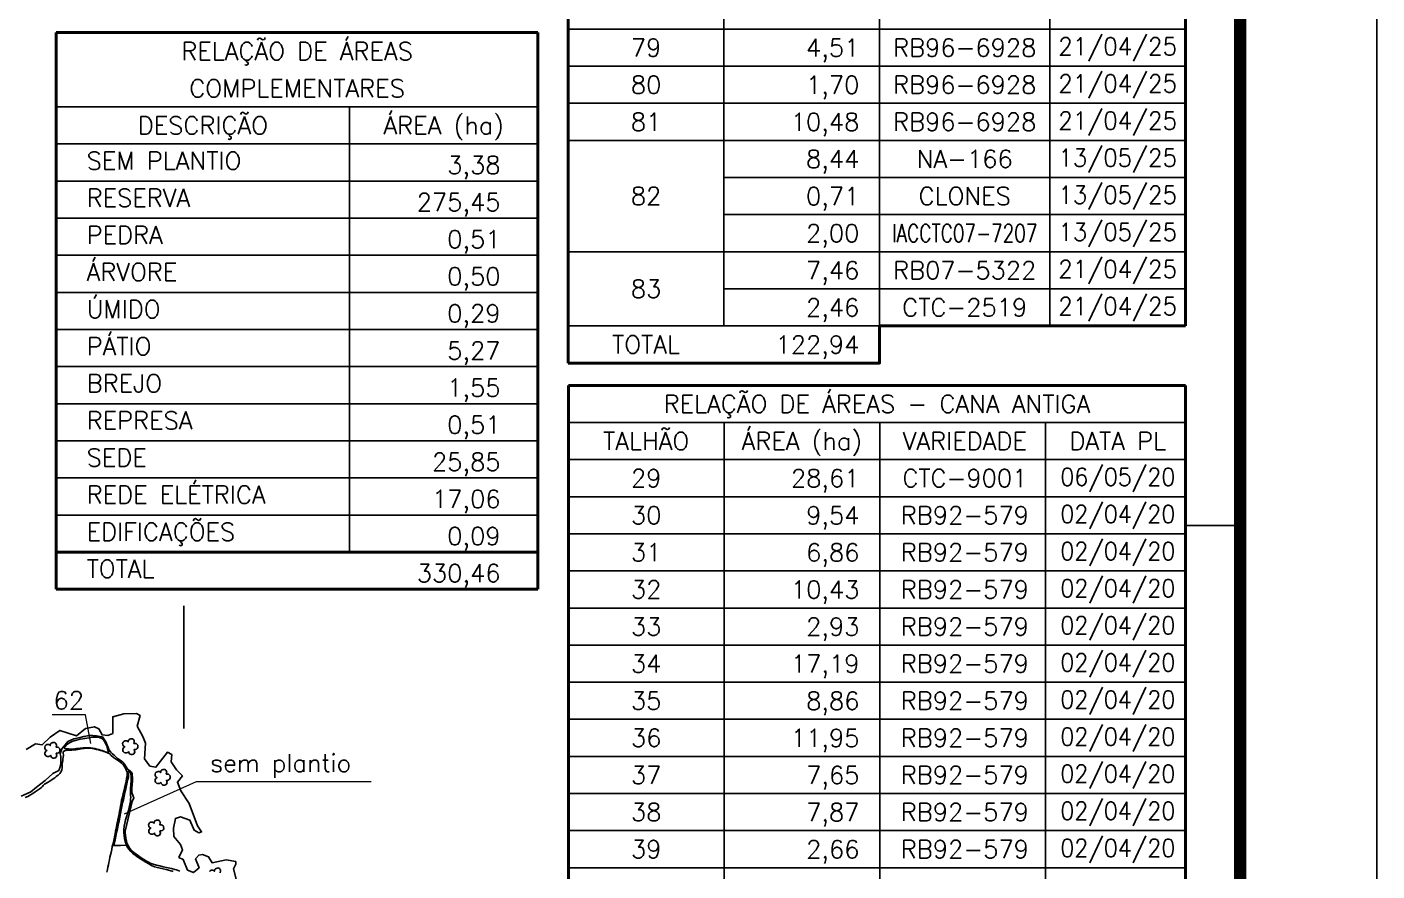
# Model space of a CAD drawing. Extents: x 739818 to 746118, y 7816232 to 7825142.
# Drawn here: x 743156 to 746118, y 7821242 to 7823094 of the extents above; entities that cross this region are included whole.
import ezdxf
from ezdxf.enums import TextEntityAlignment as Align

# ---------------------------------------------------------------- set-up
doc = ezdxf.new("R2010")
doc.units = 0
doc.header["$MEASUREMENT"] = 0
doc.linetypes.add('CONTINUO', pattern=[0])
doc.linetypes.add('LIN0', pattern=[0])
doc.layers.add('0114001148', color=1, linetype='Continuous', lineweight=25)
doc.layers.add('TEXTO_DIVERSOS', color=7, linetype='Continuous', lineweight=5)
for name, color, linetype in [('0114001148062', 5, 'Continuous'), ('0114001148063', 5, 'Continuous'), ('0114001148064', 5, 'Continuous'), ('_SIMBOLO ARVORE', 118, 'Continuous'), ('MALHA', 8, 'Continuous'), ('MARGEM', 5, 'Continuous'), ('QUADRO_DE_AREAS_CANA_2025', 7, 'Continuous'), ('QUADRO_DE_AREAS_CANA_ANTIGA', 7, 'Continuous'), ('QUADRO_DE_AREAS_COMPLEMENTARES', 7, 'Continuous'), ('RESERVA', 3, 'Continuous'), ('SEM PLANTIO', 30, 'Continuous'), ('TEXTO_NUN_TAL', 7, 'Continuous')]:
    doc.layers.add(name, color=color, linetype=linetype)
doc.styles.add('Simplex', font='simplex.shx')

msp = doc.modelspace()

# ---------------------------------------------------------------- linework, layer by layer
at = {"layer": '0114001148', "linetype": 'ByBlock'}
msp.add_lwpolyline([(743616.2, 7821218.2), (743608.8, 7821246.5), (743614, 7821256.6), (743613.8, 7821262.4), (743592.8, 7821266.1), (743561.8, 7821259.8), (743554.3, 7821273.1), (743540.7, 7821277.8), (743532.6, 7821276.7), (743525.8, 7821268.2), (743533.5, 7821248.9), (743521.4, 7821238.3), (743508, 7821243.6), (743498.5, 7821266.8), (743489.2, 7821271.3), (743496.8, 7821288.3), (743492.8, 7821299.6), (743477.7, 7821317.6), (743477.1, 7821335.4), (743481.3, 7821357.1), (743492.3, 7821360.4), (743513.1, 7821353.3), (743522.7, 7821331), (743532.5, 7821325.6), (743538.7, 7821327.3), (743530.2, 7821341), (743511.3, 7821389.9), (743493.4, 7821417.3), (743486, 7821436.4), (743496.9, 7821450.2), (743483.5, 7821463.9), (743471.9, 7821480.9), (743473.3, 7821497.2), (743464.2, 7821502.7), (743438.7, 7821469.2), (743425.4, 7821471.7), (743413.4, 7821487.8), (743415.8, 7821522.5), (743410.1, 7821536.6), (743397.5, 7821559.3), (743403.9, 7821582.6), (743396.1, 7821587.2), (743368.4, 7821586.4), (743343.9, 7821580.2), (743344.1, 7821543.7), (743333.2, 7821539.2), (743320.7, 7821540.3), (743313.2, 7821553.8), (743303.8, 7821558.2), (743284.4, 7821554.6), (743264.4, 7821538.3), (743227.9, 7821550.3), (743206.8, 7821535.5), (743189.3, 7821518.7), (743174.7, 7821521), (743153.7, 7821508.1)], dxfattribs=at)
at = {"layer": '0114001148062'}
msp.add_lwpolyline([(743256.2, 7821526.6), (743264.3, 7821529.1), (743273.3, 7821531), (743282.6, 7821532.6), (743291.6, 7821534), (743300, 7821535.2), (743307.7, 7821535.7), (743314.6, 7821534.9), (743320.3, 7821532.1), (743324.7, 7821527.8), (743328.3, 7821522.1), (743330.8, 7821515.5), (743332.6, 7821509.6), (743334.1, 7821505.2), (743334.9, 7821503.3), (743334.5, 7821502.2), (743333.1, 7821500.8), (743330.2, 7821502.1), (743327.4, 7821503.2), (743324.2, 7821504.6), (743320.6, 7821505.9), (743317.2, 7821506.9), (743313.5, 7821508.2), (743309.3, 7821509.3), (743304.8, 7821510.4), (743300.2, 7821511.1), (743295.5, 7821511.7), (743291.2, 7821511.8), (743286.8, 7821511.8), (743282.5, 7821511.8), (743278.9, 7821511.7), (743275.9, 7821511.4), (743272.8, 7821511.2), (743268.7, 7821510.8), (743264.5, 7821510.3), (743260.8, 7821509.8), (743257.3, 7821509.3), (743253.6, 7821509.3), (743250.2, 7821509.2), (743247.1, 7821509.5), (743244.8, 7821509.9), (743243.2, 7821509.8), (743241.4, 7821509.4), (743239.5, 7821510), (743238.2, 7821511.9), (743238, 7821513.7), (743239.4, 7821514.7), (743243.3, 7821519.1), (743248.9, 7821523.1)], close=True, dxfattribs=at)
at = {"layer": '0114001148063', "linetype": 'ByBlock'}
msp.add_lwpolyline([(743476.3, 7821240.5), (743468.9, 7821242.7), (743461.4, 7821244.6), (743454.4, 7821246.3), (743448, 7821247.7), (743441.8, 7821249.1), (743435.5, 7821251.1), (743429.3, 7821253.8), (743423.1, 7821257.1), (743416.8, 7821260.7), (743410.5, 7821264.5), (743404.5, 7821268.3), (743398.8, 7821272.2), (743393.2, 7821276.3), (743388, 7821280.3), (743383.3, 7821284.6), (743379.1, 7821289.3), (743375.7, 7821294.6), (743374.1, 7821298.2), (743361.3, 7821297.3), (743343.4, 7821297.3), (743342.9, 7821295.1), (743341.6, 7821288.6), (743340.3, 7821282.5), (743339.1, 7821277.1), (743337.9, 7821271.8), (743336.6, 7821266.2), (743335.3, 7821260.3), (743334.3, 7821254.9), (743333.3, 7821250.1), (743332.4, 7821245.1), (743331.3, 7821239)], dxfattribs=at)
at = {"layer": '0114001148064'}
msp.add_lwpolyline([(743151.8, 7821402.7), (743157.7, 7821405.4), (743163.3, 7821408.5), (743168.7, 7821411.8), (743173.6, 7821415.2), (743178.1, 7821418.2), (743182.4, 7821421.3), (743185.3, 7821423.3), (743187.4, 7821425), (743189.6, 7821426.9), (743191.1, 7821429.1), (743192.4, 7821430.4), (743194.4, 7821431.9), (743197.2, 7821433.7), (743200.6, 7821436.1), (743205.6, 7821438.6), (743211.4, 7821442.2), (743216.6, 7821446.1), (743220.1, 7821448.8), (743222.9, 7821451), (743223.9, 7821451.8), (743225.4, 7821453.2), (743227.5, 7821455.3), (743230.1, 7821458.5), (743232.1, 7821463.3), (743232.9, 7821468.2), (743233.2, 7821472.7), (743233.3, 7821476.8), (743233.6, 7821480.5), (743234.2, 7821484.1), (743234.7, 7821487.5), (743235.3, 7821490.8), (743236, 7821495.7), (743235.2, 7821500.1), (743234.9, 7821502.6), (743235.2, 7821503.2), (743238.1, 7821505.3), (743241.5, 7821506.4), (743245.6, 7821506.8), (743249.6, 7821507), (743254.2, 7821507.1), (743258.8, 7821507.3), (743263, 7821507.8), (743266.9, 7821508.2), (743271.1, 7821509.1), (743274.9, 7821509.8), (743277.8, 7821510.3), (743281.3, 7821510.7), (743285.5, 7821510.9), (743289.6, 7821511.1), (743294.1, 7821510.9), (743298.9, 7821510.5), (743303.4, 7821509.7), (743308.2, 7821508.6), (743312.9, 7821507.5), (743317.2, 7821506.3), (743321, 7821505), (743324.4, 7821503.9), (743327.1, 7821502.8), (743337.8, 7821498.5), (743339.9, 7821495.9), (743345.6, 7821490.9), (743352, 7821486.6), (743358.1, 7821482.4), (743363.3, 7821478), (743367.4, 7821473.6), (743370.6, 7821469.2), (743372.6, 7821464.8), (743373.5, 7821463), (743374.2, 7821461.7), (743375.5, 7821458.3), (743375.9, 7821454.2), (743375.3, 7821449.5), (743374.3, 7821444.4), (743373.1, 7821438.9), (743371.8, 7821432.8), (743370.4, 7821426.3), (743368.9, 7821419.2), (743367, 7821411.3), (743365.1, 7821403.8), (743363.4, 7821396.9), (743362.1, 7821390.5), (743361.1, 7821384.8), (743360.2, 7821379.1), (743359, 7821373), (743357.7, 7821366.6), (743356.3, 7821360.3), (743355.2, 7821354.3), (743354.1, 7821348.8), (743353.2, 7821343.8), (743352.3, 7821339.2), (743351.3, 7821334.5), (743350.2, 7821329.1), (743349, 7821322.9), (743347.5, 7821316), (743346, 7821308.8), (743344.5, 7821301.8), (743342.9, 7821295.1), (743341.6, 7821288.6), (743340.3, 7821282.5), (743339.1, 7821277.1), (743337.9, 7821271.8), (743336.6, 7821266.2), (743335.3, 7821260.3), (743334.3, 7821254.9), (743333.3, 7821250.1), (743332.4, 7821245.1), (743331.3, 7821239)], dxfattribs=at)
at = {"layer": '_SIMBOLO ARVORE', "linetype": 'CONTINUO'}
for points in [[(743207.6, 7821495.7, 0), (743204.6, 7821493.2, 0), (743200.7, 7821492.7, 0), (743198, 7821493.8, 0), (743196.1, 7821495.7, 0), (743195.3, 7821497.9, 0), (743195.1, 7821501.1, 0), (743196.1, 7821503.1, 0), (743197.2, 7821504.6, 0), (743199.4, 7821506.1, 0), (743198, 7821506.5, 0), (743196.6, 7821507.7, 0), (743195, 7821510.2, 0), (743194.7, 7821513.3, 0), (743195.9, 7821516.5, 0), (743197.1, 7821517.6, 0), (743199.4, 7821519, 0), (743201.7, 7821519.3, 0), (743203.6, 7821519, 0), (743205.1, 7821518.3, 0), (743206.7, 7821516.9, 0), (743207.2, 7821519.7, 0), (743207.6, 7821520.8, 0), (743208.8, 7821522.3, 0), (743210.7, 7821523, 0), (743212.4, 7821523.8, 0), (743214.4, 7821523.9, 0), (743216.3, 7821523.7, 0), (743217.8, 7821522.9, 0), (743219, 7821521.6, 0), (743220, 7821519.7, 0), (743220.4, 7821517.5, 0), (743219.5, 7821513.6, 0), (743222.2, 7821513.6, 0), (743224.5, 7821513.1, 0), (743226.6, 7821511.4, 0), (743227.8, 7821510.1, 0), (743228.1, 7821504.7, 0), (743226.8, 7821502.3, 0), (743225, 7821500.7, 0), (743222.3, 7821499.9, 0), (743219.9, 7821500.2, 0), (743221.1, 7821495.1, 0), (743220.6, 7821493, 0), (743219.1, 7821491, 0), (743217.5, 7821489.7, 0), (743215.2, 7821489.1, 0), (743213, 7821489.3, 0), (743211.3, 7821489.8, 0), (743209.4, 7821491.7, 0), (743208.1, 7821493.4, 0), (743207.7, 7821496, 0)], [(743378.5, 7821503.8, 0), (743375.5, 7821501.2, 0), (743371.7, 7821500.8, 0), (743369, 7821501.9, 0), (743367, 7821503.8, 0), (743366.2, 7821505.9, 0), (743366, 7821509.1, 0), (743367.1, 7821511.2, 0), (743368.2, 7821512.7, 0), (743370.4, 7821514.2, 0), (743369, 7821514.6, 0), (743367.6, 7821515.7, 0), (743366, 7821518.3, 0), (743365.7, 7821521.4, 0), (743366.8, 7821524.5, 0), (743368.1, 7821525.7, 0), (743370.3, 7821527, 0), (743372.7, 7821527.3, 0), (743374.6, 7821527.1, 0), (743376.1, 7821526.4, 0), (743377.7, 7821524.9, 0), (743378.2, 7821527.7, 0), (743378.6, 7821528.8, 0), (743379.8, 7821530.4, 0), (743381.6, 7821531, 0), (743383.4, 7821531.8, 0), (743385.4, 7821532, 0), (743387.3, 7821531.7, 0), (743388.8, 7821530.9, 0), (743389.9, 7821529.7, 0), (743390.9, 7821527.7, 0), (743391.3, 7821525.5, 0), (743390.4, 7821521.6, 0), (743393.2, 7821521.7, 0), (743395.4, 7821521.1, 0), (743397.5, 7821519.5, 0), (743398.7, 7821518.1, 0), (743399, 7821512.7, 0), (743397.7, 7821510.3, 0), (743396, 7821508.7, 0), (743393.2, 7821508, 0), (743390.8, 7821508.2, 0), (743392.1, 7821503.2, 0), (743391.5, 7821501.1, 0), (743390.1, 7821499, 0), (743388.5, 7821497.8, 0), (743386.2, 7821497.2, 0), (743384, 7821497.3, 0), (743382.3, 7821497.8, 0), (743380.3, 7821499.7, 0), (743379, 7821501.4, 0), (743378.6, 7821504, 0)], [(743449.5, 7821436.4, 0), (743446.5, 7821433.9, 0), (743442.7, 7821433.4, 0), (743440, 7821434.5, 0), (743438, 7821436.4, 0), (743437.2, 7821438.5, 0), (743437, 7821441.8, 0), (743438.1, 7821443.8, 0), (743439.2, 7821445.3, 0), (743441.3, 7821446.8, 0), (743440, 7821447.2, 0), (743438.6, 7821448.4, 0), (743436.9, 7821450.9, 0), (743436.7, 7821454, 0), (743437.8, 7821457.1, 0), (743439.1, 7821458.3, 0), (743441.3, 7821459.6, 0), (743443.7, 7821460, 0), (743445.5, 7821459.7, 0), (743447, 7821459, 0), (743448.7, 7821457.5, 0), (743449.1, 7821460.3, 0), (743449.6, 7821461.4, 0), (743450.8, 7821463, 0), (743452.6, 7821463.7, 0), (743454.4, 7821464.4, 0), (743456.4, 7821464.6, 0), (743458.2, 7821464.4, 0), (743459.8, 7821463.5, 0), (743460.9, 7821462.3, 0), (743461.9, 7821460.3, 0), (743462.3, 7821458.2, 0), (743461.4, 7821454.3, 0), (743464.1, 7821454.3, 0), (743466.4, 7821453.8, 0), (743468.5, 7821452.1, 0), (743469.7, 7821450.7, 0), (743470, 7821445.4, 0), (743468.7, 7821443, 0), (743467, 7821441.4, 0), (743464.2, 7821440.6, 0), (743461.8, 7821440.8, 0), (743463.1, 7821435.8, 0), (743462.5, 7821433.7, 0), (743461, 7821431.7, 0), (743459.4, 7821430.4, 0), (743457.2, 7821429.8, 0), (743454.9, 7821430, 0), (743453.2, 7821430.4, 0), (743451.3, 7821432.3, 0), (743450, 7821434, 0), (743449.6, 7821436.6, 0)], [(743435.3, 7821325.3, 0), (743432.3, 7821322.7, 0), (743428.5, 7821322.3, 0), (743425.8, 7821323.4, 0), (743423.8, 7821325.2, 0), (743423, 7821327.4, 0), (743422.8, 7821330.6, 0), (743423.9, 7821332.7, 0), (743425, 7821334.2, 0), (743427.2, 7821335.7, 0), (743425.8, 7821336.1, 0), (743424.4, 7821337.2, 0), (743422.8, 7821339.8, 0), (743422.5, 7821342.8, 0), (743423.6, 7821346, 0), (743424.9, 7821347.2, 0), (743427.1, 7821348.5, 0), (743429.5, 7821348.8, 0), (743431.3, 7821348.6, 0), (743432.8, 7821347.9, 0), (743434.5, 7821346.4, 0), (743435, 7821349.2, 0), (743435.4, 7821350.3, 0), (743436.6, 7821351.9, 0), (743438.4, 7821352.5, 0), (743440.2, 7821353.3, 0), (743442.2, 7821353.5, 0), (743444.1, 7821353.2, 0), (743445.6, 7821352.4, 0), (743446.7, 7821351.2, 0), (743447.7, 7821349.2, 0), (743448.1, 7821347, 0), (743447.2, 7821343.1, 0), (743449.9, 7821343.2, 0), (743452.2, 7821342.6, 0), (743454.3, 7821341, 0), (743455.5, 7821339.6, 0), (743455.8, 7821334.2, 0), (743454.5, 7821331.8, 0), (743452.8, 7821330.2, 0), (743450, 7821329.5, 0), (743447.6, 7821329.7, 0), (743448.9, 7821324.7, 0), (743448.3, 7821322.6, 0), (743446.8, 7821320.5, 0), (743445.2, 7821319.3, 0), (743443, 7821318.7, 0), (743440.7, 7821318.8, 0), (743439, 7821319.3, 0), (743437.1, 7821321.2, 0), (743435.8, 7821322.9, 0), (743435.4, 7821325.5, 0)], [(743556.1, 7821240.8, 0), (743557.4, 7821241.9, 0), (743559.6, 7821243.3, 0), (743562, 7821243.6, 0), (743563.8, 7821243.4, 0), (743565.3, 7821242.7, 0), (743567, 7821241.2, 0), (743567.4, 7821244, 0), (743567.9, 7821245.1, 0), (743569.1, 7821246.6, 0), (743570.9, 7821247.3, 0), (743572.7, 7821248.1, 0), (743574.7, 7821248.3, 0), (743576.5, 7821248, 0), (743578.1, 7821247.2, 0), (743579.2, 7821246, 0), (743580.2, 7821244, 0), (743580.6, 7821241.8, 0), (743579.7, 7821237.9, 0)]]:
    msp.add_polyline3d(points, dxfattribs=at)
at = {"layer": 'MALHA', "linetype": 'ByBlock'}
for points in [[(745817.5, 7822000), (745697.3, 7822000)], [(743500, 7821823.5), (743500, 7821554.3)]]:
    msp.add_lwpolyline(points, dxfattribs=at)
at = {"layer": 'MARGEM', "color": 174, "linetype": 'LIN0', "flags": 128}
msp.add_lwpolyline([(746117.5, 7816232.2), (746117.5, 7825142.2), (739817.5, 7825142.2), (739817.5, 7816232.2)], close=True, dxfattribs=at)
at = {"layer": 'MARGEM', "color": 174, "linetype": 'LIN0', "const_width": 27.3, "flags": 128}
msp.add_lwpolyline([(745817.5, 7817235.4), (745817.5, 7824842.2), (740117.5, 7824842.2), (740117.5, 7817235.4)], close=True, dxfattribs=at)
at = {"layer": 'QUADRO_DE_AREAS_CANA_2025', "color": 174, "linetype": 'ByBlock', "lineweight": 40}
for p, q in [((744343.2, 7822437.7), (744343.2, 7824147.6)), ((745697.3, 7822437.7), (745697.3, 7824147.6)), ((744343.2, 7822437.7), (744343.2, 7822356.3))]:
    msp.add_line(p, q, dxfattribs=at)
at = {"layer": 'QUADRO_DE_AREAS_CANA_2025', "linetype": 'Continuous'}
for p, q in [((744684.8, 7824066.1), (744684.8, 7822437.7)), ((745026.3, 7824066.1), (745026.3, 7822437.7)), ((745399.9, 7824066.1), (745399.9, 7822437.7)), ((744684.8, 7823577.6), (744684.8, 7822437.7)), ((745026.3, 7823577.6), (745026.3, 7822437.7)), ((745697.3, 7823089.1), (744343.2, 7823089.1)), ((745697.3, 7823007.6), (744343.2, 7823007.6)), ((745697.3, 7822926.2), (744343.2, 7822926.2)), ((745697.3, 7822844.8), (744343.2, 7822844.8)), ((745697.3, 7822763.4), (744684.8, 7822763.4)), ((745697.3, 7822681.9), (744684.8, 7822681.9)), ((745697.3, 7822600.5), (744343.2, 7822600.5)), ((745697.3, 7822519.1), (744684.8, 7822519.1)), ((745026.3, 7822437.7), (744343.2, 7822437.7))]:
    msp.add_line(p, q, dxfattribs=at)
at = {"layer": 'QUADRO_DE_AREAS_CANA_2025', "color": 174, "linetype": 'ByBlock', "lineweight": 40}
msp.add_lwpolyline([(745697.3, 7822437.7), (745026.3, 7822437.7), (745026.3, 7822356.3), (744343.2, 7822356.3)], dxfattribs=at)
at = {"layer": 'QUADRO_DE_AREAS_CANA_ANTIGA', "color": 174, "linetype": 'ByBlock', "lineweight": 40}
msp.add_line((745697.6, 7822307.3), (744343.5, 7822307.3), dxfattribs=at)
at = {"layer": 'QUADRO_DE_AREAS_CANA_ANTIGA', "linetype": 'Continuous'}
for p, q in [((745697.6, 7822225.9), (744343.5, 7822225.9)), ((744685.1, 7822225.9), (744685.1, 7818724.7)), ((745026.6, 7822225.9), (745026.6, 7818724.7)), ((745390.4, 7822225.9), (745390.4, 7818724.7)), ((745697.6, 7822144.4), (744343.5, 7822144.4)), ((745697.6, 7822063), (744343.5, 7822063)), ((745697.6, 7821981.6), (744343.5, 7821981.6)), ((745697.6, 7821900.2), (744343.5, 7821900.2)), ((745697.6, 7821818.7), (744343.5, 7821818.7)), ((745697.6, 7821737.3), (744343.5, 7821737.3)), ((745697.6, 7821655.9), (744343.5, 7821655.9)), ((745697.6, 7821574.5), (744343.5, 7821574.5)), ((745697.6, 7821493), (744343.5, 7821493)), ((745697.6, 7821411.6), (744343.5, 7821411.6)), ((745697.6, 7821330.2), (744343.5, 7821330.2)), ((745697.6, 7821248.8), (744343.5, 7821248.8))]:
    msp.add_line(p, q, dxfattribs=at)
at = {"layer": 'QUADRO_DE_AREAS_CANA_ANTIGA', "color": 174, "linetype": 'ByBlock', "lineweight": 40}
for points in [[(744343.5, 7818724.7), (744343.5, 7822307.3)], [(745697.6, 7822307.3), (745697.6, 7818724.7)]]:
    msp.add_lwpolyline(points, dxfattribs=at)
at = {"layer": 'QUADRO_DE_AREAS_COMPLEMENTARES', "color": 174, "linetype": 'ByBlock', "lineweight": 40}
for p, q in [((743220.1, 7822836.9), (743220.1, 7823081.2)), ((743220.1, 7823081.2), (744276.8, 7823081.2)), ((744276.8, 7823081.2), (744276.8, 7822836.9)), ((743220.1, 7821859.8), (743220.1, 7822836.9)), ((744276.8, 7822836.9), (744276.8, 7822104.1)), ((744276.8, 7822104.1), (744276.8, 7821859.8)), ((744276.8, 7821941.2), (743220.1, 7821941.2)), ((744276.8, 7821941.2), (743220.1, 7821941.2)), ((744276.8, 7821859.8), (743220.1, 7821859.8))]:
    msp.add_line(p, q, dxfattribs=at)
at = {"layer": 'QUADRO_DE_AREAS_COMPLEMENTARES', "linetype": 'Continuous'}
for p, q in [((744276.8, 7822918.3), (743220.1, 7822918.3)), ((743863.3, 7822918.3), (743863.3, 7821941.2)), ((744276.8, 7822836.9), (743220.1, 7822836.9)), ((744276.8, 7822755.5), (743220.1, 7822755.5)), ((744276.8, 7822674.1), (743220.1, 7822674.1)), ((744276.8, 7822592.6), (743220.1, 7822592.6)), ((744276.8, 7822511.2), (743220.1, 7822511.2)), ((744276.8, 7822429.8), (743220.1, 7822429.8)), ((744276.8, 7822348.4), (743220.1, 7822348.4)), ((744276.8, 7822266.9), (743220.1, 7822266.9)), ((744276.8, 7822185.5), (743220.1, 7822185.5)), ((744276.8, 7822104.1), (743220.1, 7822104.1)), ((744276.8, 7822022.7), (743220.1, 7822022.7))]:
    msp.add_line(p, q, dxfattribs=at)
at = {"layer": 'RESERVA'}
for points in [[(743153.7, 7821508.1), (743174.7, 7821521), (743189.3, 7821518.7), (743206.8, 7821535.5), (743227.9, 7821550.3), (743264.4, 7821538.3), (743284.4, 7821554.6), (743303.8, 7821558.2), (743313.2, 7821553.8), (743320.7, 7821540.3), (743333.2, 7821539.2), (743344.1, 7821543.7), (743343.9, 7821580.2), (743368.4, 7821586.4), (743396.1, 7821587.2), (743403.9, 7821582.6), (743397.5, 7821559.3), (743410.1, 7821536.6), (743415.8, 7821522.5), (743413.4, 7821487.8), (743425.4, 7821471.7), (743438.7, 7821469.2), (743464.2, 7821502.7), (743473.3, 7821497.2), (743471.9, 7821480.9), (743483.5, 7821463.9), (743496.9, 7821450.2), (743486, 7821436.4), (743493.4, 7821417.3), (743511.3, 7821389.9), (743530.2, 7821341), (743538.7, 7821327.3), (743532.5, 7821325.6), (743522.7, 7821331), (743513.1, 7821353.3), (743492.3, 7821360.4), (743481.3, 7821357.1), (743477.1, 7821335.4), (743477.7, 7821317.6), (743492.8, 7821299.6), (743496.8, 7821288.3), (743489.2, 7821271.3), (743498.5, 7821266.8), (743508, 7821243.6), (743521.4, 7821238.3), (743533.5, 7821248.9), (743525.8, 7821268.2), (743532.6, 7821276.7), (743540.7, 7821277.8), (743554.3, 7821273.1), (743561.8, 7821259.8), (743592.8, 7821266.1), (743613.8, 7821262.4), (743614, 7821256.6), (743608.8, 7821246.5), (743616.2, 7821218.2)], [(743491.4, 7821241.4), (743484.1, 7821244), (743480.3, 7821245.1), (743472.8, 7821247), (743465.3, 7821248.9), (743457.9, 7821250.3), (743454.5, 7821250.9), (743447.4, 7821253.2), (743443.6, 7821254.1), (743439.9, 7821254.8), (743432.8, 7821256.7), (743425.9, 7821259.2), (743424.1, 7821260), (743418.3, 7821263.3), (743412.1, 7821267), (743406.2, 7821270.8), (743400.5, 7821274.6), (743395, 7821278.7), (743389.9, 7821282.6), (743385.4, 7821286.7), (743381.5, 7821291.1), (743378.3, 7821296), (743375.9, 7821301.5), (743374.1, 7821307.4), (743372.6, 7821313.7), (743371.7, 7821320), (743371.2, 7821326.1), (743371.3, 7821329.2), (743386.9, 7821394.4), (743390.1, 7821401.9), (743386.9, 7821411.6), (743385.9, 7821415.7), (743385.6, 7821416.3), (743385.6, 7821418.2), (743385.9, 7821421.6), (743386, 7821425.5), (743386.3, 7821428.6), (743386.5, 7821431.1), (743386.8, 7821433.8), (743387.2, 7821437.1), (743387.4, 7821440.5), (743387.5, 7821443.7), (743387.4, 7821447.3), (743386.9, 7821451), (743386.2, 7821454.9), (743385.1, 7821458.7), (743382.4, 7821461.8), (743377.4, 7821464.3), (743369.8, 7821475.9), (743366.4, 7821480.4), (743362.1, 7821483.7), (743354.3, 7821488.6), (743347.3, 7821495.5), (743343.3, 7821498.5), (743339.5, 7821502.3), (743335.8, 7821507), (743333.9, 7821512.7), (743331.8, 7821517.8), (743328.8, 7821525), (743321.2, 7821535.8), (743315.3, 7821537), (743308.3, 7821538), (743300.1, 7821539), (743292.8, 7821539), (743280.6, 7821537), (743269.6, 7821534), (743258.4, 7821531.9), (743245.7, 7821525.6), (743239.5, 7821518.3), (743232.2, 7821510), (743228.9, 7821499.1), (743230, 7821492.8), (743230, 7821476.2), (743228.1, 7821467.7), (743225.5, 7821462.5), (743212.8, 7821455.7), (743195.7, 7821440.5), (743176.8, 7821425.6), (743163.9, 7821415.7), (743156.1, 7821411.8), (743143.2, 7821405.8)]]:
    msp.add_lwpolyline(points, dxfattribs=at)
at = {"layer": 'SEM PLANTIO', "linetype": 'ByBlock'}
msp.add_lwpolyline([(743369.2, 7821339.7), (743370.2, 7821346.7), (743371.8, 7821353.8), (743373.8, 7821360.8), (743376, 7821367.5), (743378.2, 7821374.3), (743380.1, 7821381.2), (743381.7, 7821387.9), (743382.8, 7821393.9), (743383.2, 7821399.1), (743383.3, 7821403.6), (743383.1, 7821407.5), (743382.8, 7821410.9), (743382.6, 7821413.4), (743382.6, 7821415.6), (743382.6, 7821418.3), (743382.9, 7821421.8), (743383, 7821425.7), (743383.3, 7821428.9), (743383.5, 7821431.4), (743383.8, 7821434.1), (743384.2, 7821437.4), (743384.4, 7821440.6), (743384.5, 7821443.7), (743384.4, 7821447.1), (743384, 7821450.6), (743383.3, 7821454.2), (743382.4, 7821457.2), (743380.5, 7821459.4), (743378.4, 7821460.5), (743377.4, 7821459), (743377.5, 7821456.4), (743378.5, 7821452.4), (743378.3, 7821447.6), (743377.2, 7821442.6), (743375.7, 7821436.7), (743374, 7821429.5), (743372.4, 7821421.9), (743370.7, 7821414), (743369, 7821405.7), (743367.3, 7821398.1), (743365.7, 7821390.9), (743364, 7821383.5), (743362.6, 7821375.8), (743361, 7821367.7), (743359.5, 7821359.5), (743357.8, 7821351.1), (743356.1, 7821342.6), (743354.3, 7821334.1), (743352.5, 7821325.8), (743350.7, 7821317.8), (743349, 7821310.3), (743347.5, 7821303.4), (743346.2, 7821297.3), (743361.3, 7821297.3), (743374.1, 7821298.2), (743373.1, 7821300.4), (743371.2, 7821306.7), (743369.7, 7821313.1), (743368.7, 7821319.6), (743368.2, 7821326.1), (743368.5, 7821332.8)], close=True, dxfattribs=at)
at = {"layer": 'TEXTO_DIVERSOS', "linetype": 'Continuous'}
for points in [[(743295.8, 7821521.6), (743284, 7821584.7), (743210.7, 7821584.7)], [(743369.9, 7821366.8), (743527.5, 7821437.9), (743911, 7821437.9)]]:
    msp.add_lwpolyline(points, dxfattribs=at)

# ---------------------------------------------------------------- texts
at = {"layer": 'QUADRO_DE_AREAS_CANA_2025', "linetype": 'Continuous', "style": 'Simplex'}
for s, p in [('79', (744514, 7823048.3)), ('RB96-6928', (745213.1, 7823048.3)), ('80', (744514, 7822966.9)), ('RB96-6928', (745213.1, 7822966.9)), ('81', (744514, 7822885.5)), ('RB96-6928', (745213.1, 7822885.5)), ('NA-166', (745213.1, 7822804.1)), ('82', (744514, 7822722.7)), ('CLONES', (745213.1, 7822722.7)), ('RB07-5322', (745213.1, 7822559.8)), ('83', (744514, 7822519.1)), ('CTC-2519', (745213.1, 7822478.4)), ('TOTAL', (744514, 7822397))]:
    msp.add_text(s, height=39, dxfattribs=at).set_placement(p, align=Align.MIDDLE_CENTER)
for s, p in [('4,51', (744981.9, 7823028.6)), ('1,70', (744981.9, 7822947.2)), ('10,48', (744981.9, 7822865.8)), ('8,44', (744981.9, 7822784.4)), ('0,71', (744981.9, 7822702.9)), ('2,00', (744981.9, 7822621.5)), ('7,46', (744981.9, 7822540.1)), ('2,46', (744981.9, 7822458.7)), ('122,94', (744981.9, 7822377.3))]:
    msp.add_text(s, height=39, dxfattribs=at).set_placement(p, align=Align.RIGHT)
for s, width, p in [('21/04/25', 0.95, (745548.6, 7823051)), ('21/04/25', 0.95, (745548.6, 7822969.6)), ('21/04/25', 0.95, (745548.6, 7822888.1)), ('13/05/25', 0.95, (745548.6, 7822806.7)), ('13/05/25', 0.95, (745548.6, 7822725.3)), ('IACCTC07-7207', 0.76, (745213.1, 7822641.2)), ('13/05/25', 0.95, (745548.6, 7822643.9)), ('21/04/25', 0.95, (745548.6, 7822562.4)), ('21/04/25', 0.95, (745548.6, 7822481))]:
    msp.add_text(s, height=39, dxfattribs=dict(at, width=width)).set_placement(p, align=Align.MIDDLE_CENTER)
at = {"layer": 'QUADRO_DE_AREAS_CANA_ANTIGA', "linetype": 'Continuous', "style": 'Simplex'}
for s, p in [('RELAÇÃO DE ÁREAS - CANA ANTIGA', (745020.6, 7822266.6)), ('TALHÃO', (744514.3, 7822185.1)), ('ÁREA (ha)', (744855.8, 7822185.1)), ('VARIEDADE', (745213.4, 7822185.1)), ('DATA PL', (745548.9, 7822185.1)), ('29', (744514.3, 7822103.7)), ('CTC-9001', (745213.4, 7822103.7)), ('30', (744514.3, 7822022.3)), ('RB92-579', (745213.4, 7822022.3)), ('31', (744514.3, 7821940.9)), ('RB92-579', (745213.4, 7821940.9)), ('32', (744514.3, 7821859.4)), ('RB92-579', (745213.4, 7821859.4)), ('33', (744514.3, 7821778)), ('RB92-579', (745213.4, 7821778)), ('34', (744514.3, 7821696.6)), ('RB92-579', (745213.4, 7821696.6)), ('35', (744514.3, 7821615.2)), ('RB92-579', (745213.4, 7821615.2)), ('36', (744514.3, 7821533.8)), ('RB92-579', (745213.4, 7821533.8)), ('37', (744514.3, 7821452.3)), ('RB92-579', (745213.4, 7821452.3)), ('38', (744514.3, 7821370.9)), ('RB92-579', (745213.4, 7821370.9)), ('39', (744514.3, 7821289.5)), ('RB92-579', (745213.4, 7821289.5))]:
    msp.add_text(s, height=39, dxfattribs=at).set_placement(p, align=Align.MIDDLE_CENTER)
for s, p in [('28,61', (744982.2, 7822084)), ('9,54', (744982.2, 7822002.6)), ('6,86', (744982.2, 7821921.2)), ('10,43', (744982.2, 7821839.7)), ('2,93', (744982.2, 7821758.3)), ('17,19', (744982.2, 7821676.9)), ('8,86', (744982.2, 7821595.5)), ('11,95', (744982.2, 7821514)), ('7,65', (744982.2, 7821432.6)), ('7,87', (744982.2, 7821351.2)), ('2,66', (744982.2, 7821269.8))]:
    msp.add_text(s, height=39, dxfattribs=at).set_placement(p, align=Align.RIGHT)
at = {"layer": 'QUADRO_DE_AREAS_CANA_ANTIGA', "linetype": 'Continuous', "style": 'Simplex', "width": 0.92}
for s, p in [('06/05/20', (745548.9, 7822106.4)), ('02/04/20', (745548.9, 7822024.9)), ('02/04/20', (745548.9, 7821943.5)), ('02/04/20', (745548.9, 7821862.1)), ('02/04/20', (745548.9, 7821780.7)), ('02/04/20', (745548.9, 7821699.2)), ('02/04/20', (745548.9, 7821617.8)), ('02/04/20', (745548.9, 7821536.4)), ('02/04/20', (745548.9, 7821455)), ('02/04/20', (745548.9, 7821373.6)), ('02/04/20', (745548.9, 7821292.1))]:
    msp.add_text(s, height=39, dxfattribs=at).set_placement(p, align=Align.MIDDLE_CENTER)
at = {"layer": 'QUADRO_DE_AREAS_COMPLEMENTARES', "linetype": 'Continuous', "style": 'Simplex'}
for s, p in [('RELAÇÃO DE ÁREAS', (743748.5, 7823040.5)), ('COMPLEMENTARES', (743748.5, 7822959)), ('ÁREA (ha)', (744070.1, 7822877.6)), ('DESCRIÇÃO', (743541.7, 7822877.6))]:
    msp.add_text(s, height=39, dxfattribs=at).set_placement(p, align=Align.MIDDLE_CENTER)
for s, p in [('SEM PLANTIO', (743286.7, 7822800.2)), ('RESERVA', (743286.7, 7822718.8)), ('PEDRA', (743286.7, 7822637.4)), ('ÁRVORE', (743286.7, 7822556)), ('ÚMIDO', (743286.7, 7822474.5)), ('PÁTIO', (743286.7, 7822393.1)), ('BREJO', (743286.7, 7822311.7)), ('REPRESA', (743286.7, 7822230.3)), ('SEDE', (743286.7, 7822148.8)), ('REDE ELÉTRICA', (743286.7, 7822067.4)), ('EDIFICAÇÕES', (743286.7, 7821986)), ('TOTAL', (743286.7, 7821904.6))]:
    msp.add_text(s, height=39, dxfattribs=at).set_placement(p, align=Align.MIDDLE_LEFT)
for s, p in [('3,38', (744194.7, 7822771.3)), ('275,45', (744194.7, 7822689.8)), ('0,51', (744194.7, 7822608.4)), ('0,50', (744194.7, 7822527)), ('0,29', (744194.7, 7822445.6)), ('5,27', (744194.7, 7822364.1)), ('1,55', (744194.7, 7822282.7)), ('0,51', (744194.7, 7822201.3)), ('25,85', (744194.7, 7822119.9)), ('17,06', (744194.7, 7822038.4)), ('0,09', (744194.7, 7821957)), ('330,46', (744194.7, 7821875.6))]:
    msp.add_text(s, height=39, dxfattribs=at).set_placement(p, align=Align.RIGHT)
at = {"layer": 'TEXTO_DIVERSOS', "linetype": 'Continuous', "style": 'Simplex'}
msp.add_text('sem plantio', height=39, dxfattribs=at).set_placement((743557.8, 7821459))
at = {"layer": 'TEXTO_NUN_TAL', "linetype": 'Continuous', "style": 'Simplex'}
msp.add_text('62', height=39, dxfattribs=at).set_placement((743214.2, 7821596.6))

doc.saveas('drawing.dxf')
